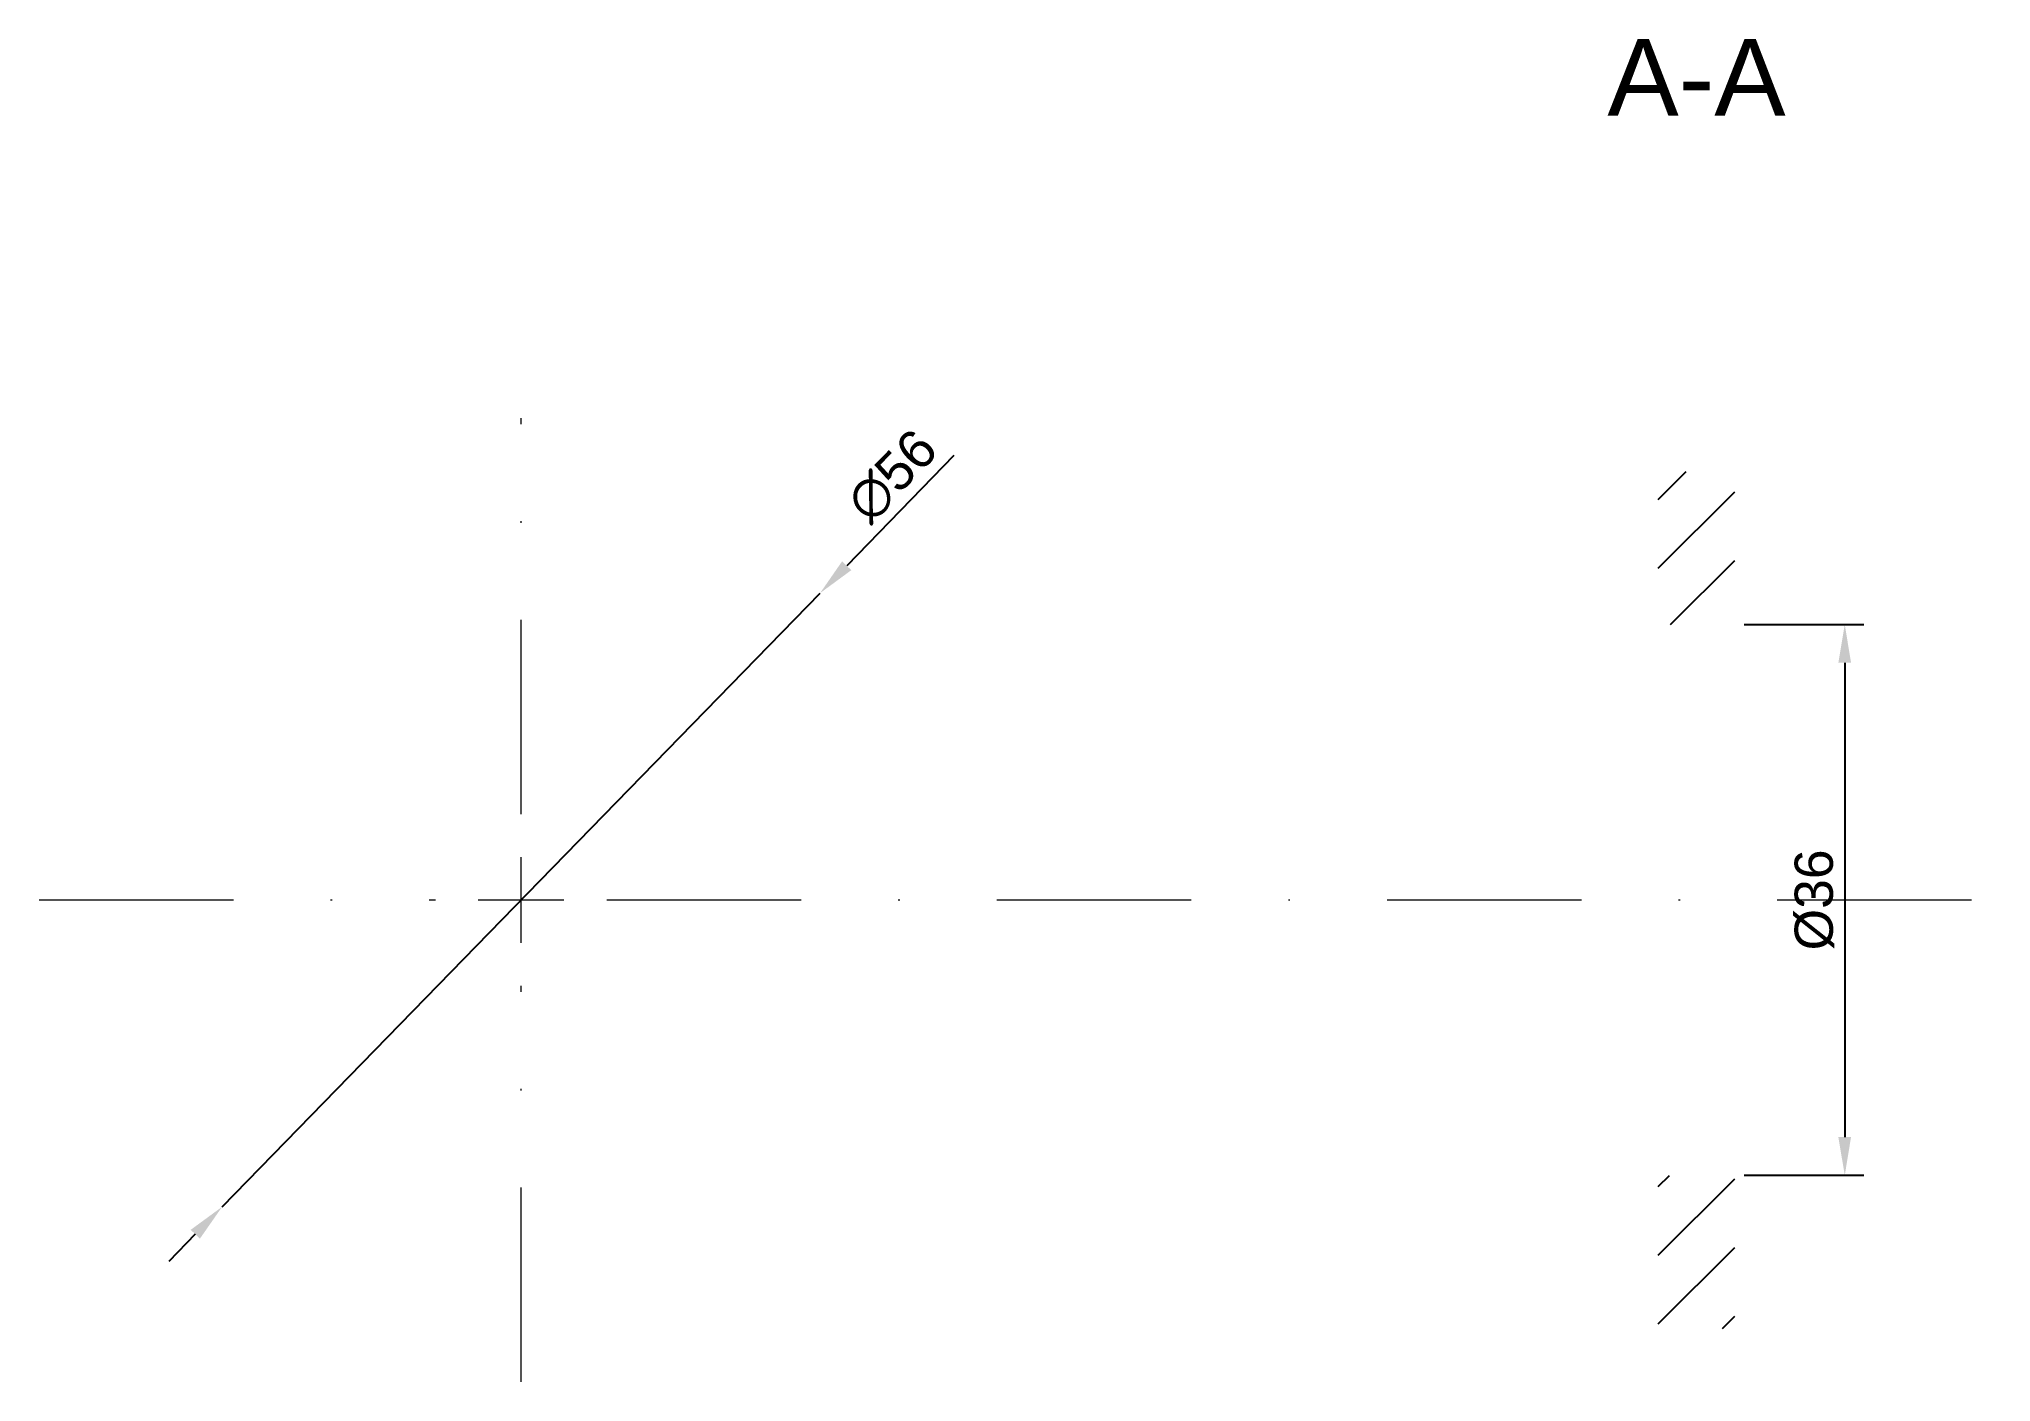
# Paper-space layout 'Layout1' of a CAD drawing. Header units: millimetres. Extents: x 67 to 195, y 75 to 163.
import ezdxf

# ---------------------------------------------------------------- set-up
doc = ezdxf.new("R2010")
doc.units = ezdxf.units.MM
doc.linetypes.add('DASHDOT', pattern=[25.4, 12.7, -6.35, 0, -6.35])
for name, color, linetype, lineweight in [('AXE', 1, 'DASHDOT', 5), ('cote', 250, 'Continuous', 15), ('MD_Annotation', 7, 'Continuous', 25), ('MD_Hatching', 7, 'Continuous', 25), ('Muchii Groase', 250, 'Continuous', 30)]:
    doc.layers.add(name, color=color, linetype=linetype, lineweight=lineweight)
doc.styles.get("Standard").update_dxf_attribs({"font": 'arial.ttf'})
doc.dimstyles.new('ISO-25', dxfattribs={"dimtxt": 2.5, "dimasz": 2.5, "dimexe": 1.25, "dimexo": 0.625, "dimtad": 1, "dimtxsty": 'Standard', "dimcen": 2.5, "dimadec": 0, "dimazin": 0, "dimtfac": 1, "dimtmove": 0, "dimatfit": 3, "dimfxl": 1, "dimarcsym": 0})

# ---------------------------------------------------------------- blocks, each defined once
blk = doc.blocks.new('*U3')
at = {"layer": 'AXE', "color": 0, "transparency": 16777216}
for p, q in [((0, 5.6), (0, 31.5)), ((-31.5, 0), (-5.6, 0)), ((5.6, 0), (96.07, 0)), ((0, -31.5), (0, -5.6))]:
    blk.add_line(p, q, dxfattribs=at)
at = {"layer": 'AXE', "color": 0, "linetype": 'Continuous', "transparency": 16777216}
for p, q in [((0, -2.8), (0, 2.8)), ((-2.8, 0), (2.8, 0))]:
    blk.add_line(p, q, dxfattribs=at)
blk = doc.blocks.new('*D6')
at = {"layer": 'cote', "color": 0, "linetype": 'Continuous', "lineweight": -2, "transparency": 16777216}
for p, q in [((126.97, 135.46), (119.96, 128.26)), ((79.14, 86.36), (118.22, 126.47)), ((77.39, 84.57), (75.65, 82.78))]:
    blk.add_line(p, q, dxfattribs=at)
at = {"layer": 'cote', "color": 0, "linetype": 'Continuous', "transparency": 16777216}
for points in [[(119.66, 128.55), (120.26, 127.97), (118.22, 126.47)], [(77.09, 84.86), (77.69, 84.28), (79.14, 86.36)]]:
    blk.add_solid(points, dxfattribs=at)
at = {"layer": 'Defpoints', "color": 0, "linetype": 'Continuous', "transparency": 16777216}
for p in [(118.22, 126.47), (79.14, 86.36)]:
    blk.add_point(p, dxfattribs=at)
at = {"layer": 'cote', "color": 0, "linetype": 'Continuous', "transparency": 16777216, "insert": (122.93, 134.13), "char_height": 2.5, "attachment_point": 5, "rotation": 45.7436}
blk.add_mtext('∅56', dxfattribs=at)
blk = doc.blocks.new('*D7')
at = {"layer": 'Defpoints', "color": 0, "linetype": 'Continuous', "transparency": 16777216}
for p in [(178, 124.42), (178, 88.42), (185.19, 88.42)]:
    blk.add_point(p, dxfattribs=at)
at = {"layer": 'Muchii Groase', "color": 0, "linetype": 'Continuous', "lineweight": -2, "transparency": 16777216}
for p, q in [((178.62, 124.42), (186.44, 124.42)), ((185.19, 121.92), (185.19, 90.92)), ((178.62, 88.42), (186.44, 88.42))]:
    blk.add_line(p, q, dxfattribs=at)
at = {"layer": 'Muchii Groase', "color": 0, "linetype": 'Continuous', "transparency": 16777216}
for points in [[(184.77, 121.92), (185.6, 121.92), (185.19, 124.42)], [(184.77, 90.92), (185.6, 90.92), (185.19, 88.42)]]:
    blk.add_solid(points, dxfattribs=at)
at = {"layer": 'Muchii Groase', "color": 0, "linetype": 'Continuous', "transparency": 16777216, "insert": (183.21, 106.42), "char_height": 2.5, "attachment_point": 5, "rotation": 90}
blk.add_mtext('%%c36', dxfattribs=at)

psp = doc.layouts.get("Layout1")

# ---------------------------------------------------------------- hatches: boundary and pattern name
at = {"layer": 'MD_Hatching', "linetype": 'Continuous'}
h = psp.add_hatch(dxfattribs=at)
h.set_pattern_fill('ANSI31', color=256, style=0)
h.paths.add_polyline_path([(173, 78.415), (178, 78.415), (178, 88.415), (173, 88.415)], flags=0)
h.paths.add_polyline_path([(178, 134.415), (173, 134.415), (173, 124.415), (178, 124.415)], flags=0)

# ---------------------------------------------------------------- block references
at = {"layer": 'AXE'}
psp.add_blockref('*U3', (98.677, 106.415), dxfattribs=at)

# ---------------------------------------------------------------- texts
at = {"layer": 'MD_Annotation', "linetype": 'Continuous', "insert": (175.5, 157.685), "char_height": 5, "width": 14.16439, "attachment_point": 8}
psp.add_mtext('A-A', dxfattribs=at)

# ---------------------------------------------------------------- dimensions: what is measured, and where the dimension line sits
at = {"layer": 'cote', "linetype": 'Continuous'}
dim = psp.add_diameter_dim_2p(p1=(79.136, 86.361), p2=(118.217, 126.47), dimstyle='ISO-25', override={"dimlfac": -1}, dxfattribs=at)
dim.commit()
dim.dimension.update_dxf_attribs({"geometry": '*D6', "text_midpoint": (124.341, 132.754), "dimtype": 163})
at = {"layer": 'Muchii Groase', "linetype": 'Continuous'}
dim = psp.add_aligned_dim(p1=(178, 124.415), p2=(178, 88.415), distance=7.186, text='%%c<>', dimstyle='ISO-25', override={"dimlfac": -1}, dxfattribs=at)
dim.commit()
dim.dimension.update_dxf_attribs({"geometry": '*D7', "text_midpoint": (183.214, 106.415)})

doc.saveas('drawing.dxf')
